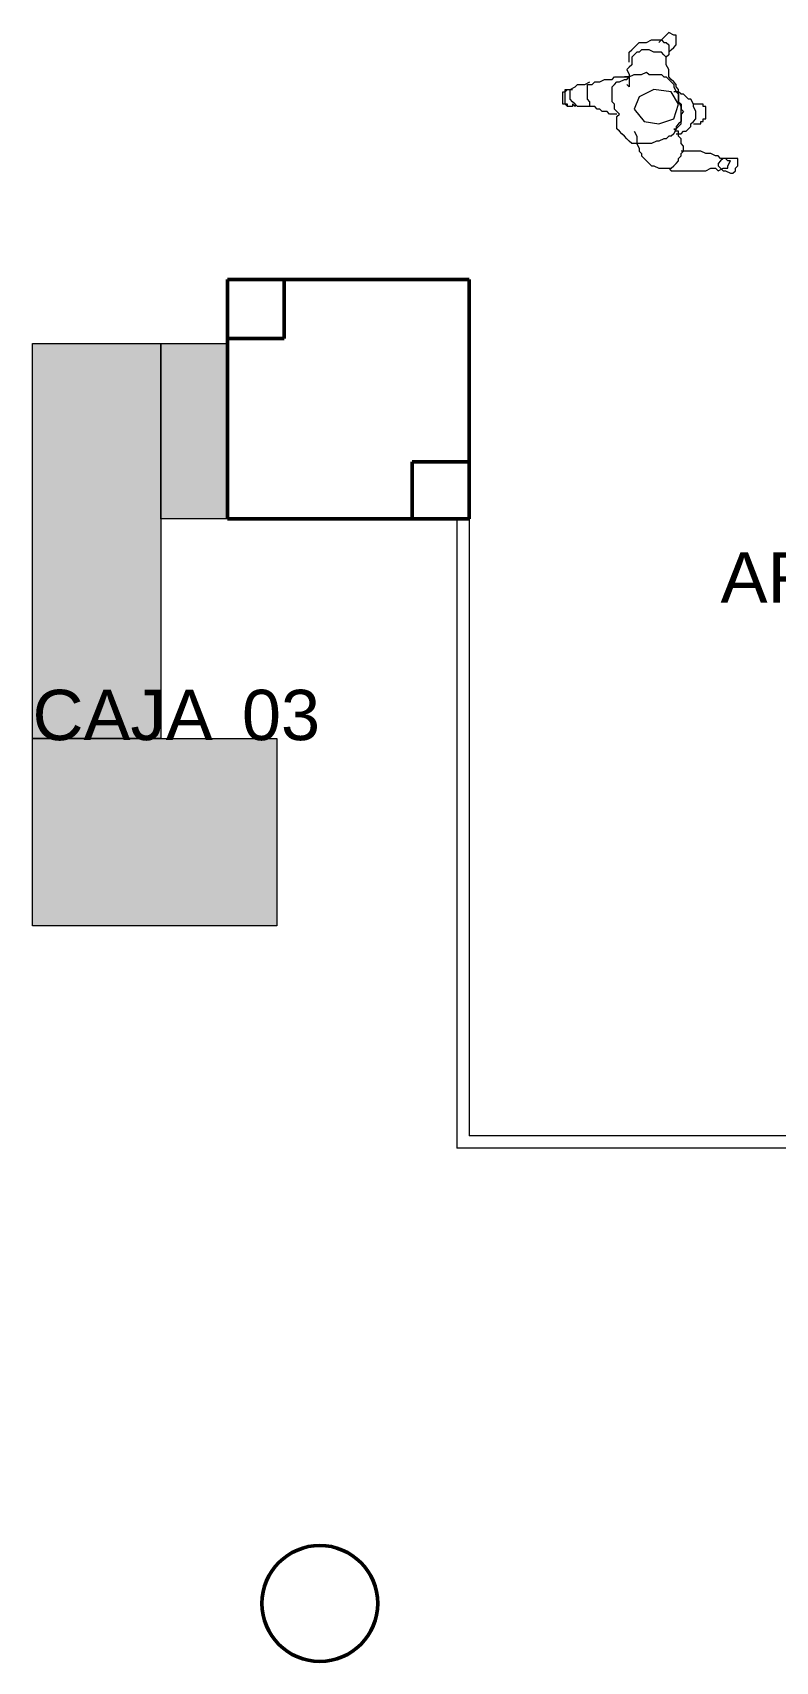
# Model space of a CAD drawing. Header units: millimetres. Extents: x 0.4 to 34.5, y 0.3 to 53.8.
# Drawn here: x 18.17 to 21.35, y 12.01 to 18.99 of the extents above; entities that cross this region are included whole.
import ezdxf

# ---------------------------------------------------------------- set-up
doc = ezdxf.new("R2010")
doc.units = ezdxf.units.MM
doc.header["$MEASUREMENT"] = 0
doc.layers.add('Layer 1', color=7, linetype='Continuous')

msp = doc.modelspace()

# ---------------------------------------------------------------- hatches: boundary and pattern name
at = {"layer": 'Layer 1', "true_color": 0xcccccc}
for points in [[(18.1651, 17.6589), (18.7155, 17.6589), (18.7155, 15.9655), (18.1651, 15.9655)], [(18.7155, 17.6589), (19.0013, 17.6589), (19.0013, 16.9075), (18.7155, 16.9075)], [(18.1651, 15.9655), (19.2129, 15.9655), (19.2129, 15.1611), (18.1651, 15.1611)]]:
    msp.add_hatch(color=254, dxfattribs=at).paths.add_polyline_path(points)

# ---------------------------------------------------------------- linework, layer by layer
at = {"layer": 'Layer 1', "lineweight": 0}
for points in [[(20.7264, 18.8654), (20.7264, 18.8866), (20.7264, 18.8972), (20.7264, 18.9078), (20.737, 18.9184), (20.7476, 18.929), (20.7581, 18.9395), (20.7687, 18.9501), (20.7793, 18.9501), (20.8005, 18.9501), (20.8217, 18.9607), (20.8428, 18.9607), (20.864, 18.9607), (20.8746, 18.9501), (20.8851, 18.9501), (20.8957, 18.9395), (20.8957, 18.9184), (20.8957, 18.8972), (20.8851, 18.8866)], [(20.8957, 18.9078), (20.9063, 18.9184), (20.9169, 18.929), (20.9275, 18.9395), (20.9275, 18.9501), (20.9275, 18.9607), (20.9275, 18.9819), (20.9169, 18.9819), (20.8957, 18.9924), (20.8851, 18.9819), (20.8746, 18.9713), (20.864, 18.9607), (20.8534, 18.9501)], [(20.7476, 18.5691), (20.7581, 18.5479), (20.7581, 18.5268), (20.7581, 18.5162), (20.7687, 18.495), (20.7687, 18.4844), (20.7793, 18.4738), (20.7793, 18.4632), (20.7899, 18.4527), (20.8005, 18.4421), (20.8111, 18.4315), (20.8217, 18.4209), (20.8323, 18.4209), (20.8534, 18.4104), (20.864, 18.4104), (20.8851, 18.4104), (20.9063, 18.4104), (20.9169, 18.4209), (20.9275, 18.4315), (20.9381, 18.4421), (20.9381, 18.4527), (20.9487, 18.4632), (20.9487, 18.4738), (20.9593, 18.4844), (20.9593, 18.5056), (20.9487, 18.5162), (20.9487, 18.5374), (20.9381, 18.5479), (20.9381, 18.5691), (20.9275, 18.5691), (20.9169, 18.5797), (20.9275, 18.5797), (20.9381, 18.5902), (20.9487, 18.6008), (20.9487, 18.6114), (20.9487, 18.622), (20.9487, 18.6432), (20.9487, 18.6644), (20.9487, 18.675), (20.9381, 18.6961), (20.9381, 18.7173), (20.9381, 18.7278), (20.9381, 18.749), (20.9275, 18.7596), (20.9275, 18.7702), (20.9169, 18.7808), (20.9063, 18.7914), (20.8957, 18.802), (20.8957, 18.8231), (20.8957, 18.8337), (20.8851, 18.8548), (20.8851, 18.876), (20.8851, 18.8866), (20.8746, 18.8972), (20.864, 18.9078), (20.8428, 18.9078), (20.8323, 18.9078), (20.8111, 18.9184), (20.8005, 18.9184), (20.7793, 18.9184), (20.7687, 18.9078), (20.7581, 18.9078), (20.7476, 18.8972), (20.737, 18.8866), (20.737, 18.8654), (20.737, 18.8548), (20.7264, 18.8443), (20.7158, 18.8337), (20.7264, 18.8125), (20.7264, 18.7914), (20.7264, 18.7808), (20.7264, 18.7596), (20.7158, 18.7702)], [(20.9275, 18.5797), (20.9169, 18.5585), (20.9063, 18.5479), (20.8957, 18.5479), (20.8851, 18.5374), (20.8746, 18.5374), (20.8534, 18.5268), (20.8428, 18.5268), (20.8217, 18.5162), (20.8005, 18.5162), (20.7899, 18.5162), (20.7687, 18.5162), (20.7476, 18.5162), (20.737, 18.5162), (20.7264, 18.5268), (20.7158, 18.5374), (20.7052, 18.5479), (20.6947, 18.5585), (20.6841, 18.5691), (20.6735, 18.5797), (20.6735, 18.6008), (20.6735, 18.6114), (20.6735, 18.6326), (20.6841, 18.6432), (20.6735, 18.6538), (20.6629, 18.6644), (20.6629, 18.6855), (20.6523, 18.6961), (20.6523, 18.7067), (20.6523, 18.7278), (20.6523, 18.7384), (20.6523, 18.7596), (20.6629, 18.7702), (20.6735, 18.7808), (20.6841, 18.7808), (20.7052, 18.7914), (20.7158, 18.7914), (20.7264, 18.802), (20.7476, 18.8125), (20.7581, 18.8125), (20.7793, 18.8125), (20.8005, 18.8231), (20.8111, 18.8125), (20.8323, 18.8125), (20.8428, 18.8125), (20.864, 18.8125), (20.8746, 18.802), (20.8851, 18.802), (20.8957, 18.7914), (20.9063, 18.7808), (20.9169, 18.7702), (20.9169, 18.7596), (20.9275, 18.7384), (20.9381, 18.7278), (20.9381, 18.7173), (20.9381, 18.6961), (20.9487, 18.6855), (20.9487, 18.6644), (20.9593, 18.6538), (20.9487, 18.6432), (20.9487, 18.622), (20.9487, 18.6114), (20.9381, 18.6008), (20.9275, 18.5902), (20.9275, 18.5797)], [(20.4936, 18.6855), (20.4936, 18.675), (20.483, 18.6855), (20.483, 18.675), (20.4724, 18.675), (20.4618, 18.675), (20.4512, 18.6855), (20.4406, 18.6855), (20.4406, 18.6961), (20.4406, 18.7067), (20.4406, 18.7173), (20.4406, 18.7278), (20.4406, 18.7384), (20.4512, 18.7384), (20.4512, 18.749), (20.4618, 18.749), (20.4724, 18.749), (20.483, 18.749)], [(20.4724, 18.675), (20.4618, 18.675), (20.4618, 18.6855), (20.4512, 18.6855), (20.4512, 18.6961), (20.4512, 18.7067), (20.4512, 18.7173), (20.4512, 18.7278), (20.4512, 18.7384), (20.4618, 18.749), (20.4724, 18.749), (20.483, 18.749)], [(20.5677, 18.675), (20.5465, 18.675), (20.5253, 18.675), (20.5147, 18.675), (20.5041, 18.675), (20.4936, 18.6855), (20.483, 18.6961), (20.4724, 18.7067), (20.4724, 18.7278), (20.4724, 18.7384), (20.4724, 18.749), (20.4936, 18.7596), (20.5041, 18.7702), (20.5253, 18.7702), (20.5359, 18.7702), (20.5571, 18.7808)], [(20.8323, 18.749), (20.7687, 18.7173), (20.7476, 18.6644), (20.7899, 18.6114), (20.8534, 18.6008), (20.9169, 18.622), (20.9381, 18.6855), (20.9063, 18.7384), (20.8323, 18.749)], [(20.9275, 18.5585), (20.9487, 18.5585), (20.9593, 18.5691), (20.9698, 18.5691), (20.9804, 18.5797), (20.991, 18.5902), (20.991, 18.6008), (21.0016, 18.6114), (21.0122, 18.622), (21.0122, 18.6432), (21.0122, 18.6538), (21.0016, 18.675), (21.0016, 18.6855), (20.991, 18.7067), (20.9804, 18.7067), (20.9698, 18.7173), (20.9593, 18.7278), (20.9487, 18.7278), (20.9381, 18.7384), (20.9169, 18.7384)], [(21.0016, 18.6008), (21.0016, 18.6008), (21.0122, 18.6008), (21.0227, 18.6008), (21.0333, 18.6008), (21.0333, 18.6114), (21.0439, 18.6114), (21.0439, 18.622), (21.0545, 18.622), (21.0545, 18.6326), (21.0545, 18.6432), (21.0545, 18.6538), (21.0545, 18.6644), (21.0545, 18.675), (21.0439, 18.675), (21.0439, 18.6855), (21.0333, 18.6855), (21.0227, 18.6855), (21.0122, 18.6855), (21.0016, 18.6855)], [(20.8746, 18.4104), (20.8957, 18.4104), (20.9063, 18.3998), (20.9169, 18.3998), (20.9381, 18.3998), (20.9487, 18.3998), (20.9698, 18.3998), (20.9804, 18.3998), (21.0016, 18.3998), (21.0227, 18.3998), (21.0439, 18.3998), (21.0545, 18.3998), (21.0757, 18.4104), (21.0969, 18.4104), (21.1074, 18.3998), (21.1286, 18.4104), (21.1497, 18.4104), (21.1497, 18.4209), (21.1603, 18.4421), (21.1497, 18.4421), (21.1392, 18.4527), (21.118, 18.4527), (21.1074, 18.4632), (21.0969, 18.4632), (21.0757, 18.4738), (21.0651, 18.4738), (21.0545, 18.4738), (21.0333, 18.4844), (21.0227, 18.4844), (21.0016, 18.4844), (20.991, 18.4844), (20.9698, 18.4844), (20.9487, 18.4844)], [(21.1286, 18.4527), (21.118, 18.4421), (21.1074, 18.4315), (21.1074, 18.4209), (21.118, 18.4104), (21.1286, 18.3998), (21.1392, 18.3998), (21.1603, 18.3892), (21.1709, 18.3892), (21.1815, 18.3998), (21.1815, 18.4104), (21.1921, 18.4209), (21.1921, 18.4421), (21.1921, 18.4527), (21.1815, 18.4527), (21.1603, 18.4527), (21.1392, 18.4527)], [(18.1651, 17.6589), (18.7155, 17.6589), (18.7155, 15.9655), (18.1651, 15.9655), (18.1651, 17.6589)], [(18.7155, 17.6589), (19.0013, 17.6589), (19.0013, 16.9075), (18.7155, 16.9075), (18.7155, 17.6589)], [(18.1651, 15.9655), (19.2129, 15.9655), (19.2129, 15.1611), (18.1651, 15.1611), (18.1651, 15.9655)]]:
    msp.add_lwpolyline(points, dxfattribs=at)
at = {"layer": 'Layer 1', "color": 7, "lineweight": 5, "true_color": 0xffffff}
for points in [[(20.7264, 18.8654), (20.7264, 18.8866), (20.7264, 18.8972), (20.7264, 18.9078), (20.737, 18.9184), (20.7476, 18.929), (20.7581, 18.9395), (20.7687, 18.9501), (20.7793, 18.9501), (20.8005, 18.9501), (20.8217, 18.9607), (20.8428, 18.9607), (20.864, 18.9607), (20.8746, 18.9501), (20.8851, 18.9501), (20.8957, 18.9395), (20.8957, 18.9184), (20.8957, 18.8972), (20.8851, 18.8866)], [(20.8957, 18.9078), (20.9063, 18.9184), (20.9169, 18.929), (20.9275, 18.9395), (20.9275, 18.9501), (20.9275, 18.9607), (20.9275, 18.9819), (20.9169, 18.9819), (20.8957, 18.9924), (20.8851, 18.9819), (20.8746, 18.9713), (20.864, 18.9607), (20.8534, 18.9501)], [(20.7476, 18.5691), (20.7581, 18.5479), (20.7581, 18.5268), (20.7581, 18.5162), (20.7687, 18.495), (20.7687, 18.4844), (20.7793, 18.4738), (20.7793, 18.4632), (20.7899, 18.4527), (20.8005, 18.4421), (20.8111, 18.4315), (20.8217, 18.4209), (20.8323, 18.4209), (20.8534, 18.4104), (20.864, 18.4104), (20.8851, 18.4104), (20.9063, 18.4104), (20.9169, 18.4209), (20.9275, 18.4315), (20.9381, 18.4421), (20.9381, 18.4527), (20.9487, 18.4632), (20.9487, 18.4738), (20.9593, 18.4844), (20.9593, 18.5056), (20.9487, 18.5162), (20.9487, 18.5374), (20.9381, 18.5479), (20.9381, 18.5691), (20.9275, 18.5691), (20.9169, 18.5797), (20.9275, 18.5797), (20.9381, 18.5902), (20.9487, 18.6008), (20.9487, 18.6114), (20.9487, 18.622), (20.9487, 18.6432), (20.9487, 18.6644), (20.9487, 18.675), (20.9381, 18.6961), (20.9381, 18.7173), (20.9381, 18.7278), (20.9381, 18.749), (20.9275, 18.7596), (20.9275, 18.7702), (20.9169, 18.7808), (20.9063, 18.7914), (20.8957, 18.802), (20.8957, 18.8231), (20.8957, 18.8337), (20.8851, 18.8548), (20.8851, 18.876), (20.8851, 18.8866), (20.8746, 18.8972), (20.864, 18.9078), (20.8428, 18.9078), (20.8323, 18.9078), (20.8111, 18.9184), (20.8005, 18.9184), (20.7793, 18.9184), (20.7687, 18.9078), (20.7581, 18.9078), (20.7476, 18.8972), (20.737, 18.8866), (20.737, 18.8654), (20.737, 18.8548), (20.7264, 18.8443), (20.7158, 18.8337), (20.7264, 18.8125), (20.7264, 18.7914), (20.7264, 18.7808), (20.7264, 18.7596), (20.7158, 18.7702)], [(20.9275, 18.5797), (20.9169, 18.5585), (20.9063, 18.5479), (20.8957, 18.5479), (20.8851, 18.5374), (20.8746, 18.5374), (20.8534, 18.5268), (20.8428, 18.5268), (20.8217, 18.5162), (20.8005, 18.5162), (20.7899, 18.5162), (20.7687, 18.5162), (20.7476, 18.5162), (20.737, 18.5162), (20.7264, 18.5268), (20.7158, 18.5374), (20.7052, 18.5479), (20.6947, 18.5585), (20.6841, 18.5691), (20.6735, 18.5797), (20.6735, 18.6008), (20.6735, 18.6114), (20.6735, 18.6326), (20.6841, 18.6432), (20.6735, 18.6538), (20.6629, 18.6644), (20.6629, 18.6855), (20.6523, 18.6961), (20.6523, 18.7067), (20.6523, 18.7278), (20.6523, 18.7384), (20.6523, 18.7596), (20.6629, 18.7702), (20.6735, 18.7808), (20.6841, 18.7808), (20.7052, 18.7914), (20.7158, 18.7914), (20.7264, 18.802), (20.7476, 18.8125), (20.7581, 18.8125), (20.7793, 18.8125), (20.8005, 18.8231), (20.8111, 18.8125), (20.8323, 18.8125), (20.8428, 18.8125), (20.864, 18.8125), (20.8746, 18.802), (20.8851, 18.802), (20.8957, 18.7914), (20.9063, 18.7808), (20.9169, 18.7702), (20.9169, 18.7596), (20.9275, 18.7384), (20.9381, 18.7278), (20.9381, 18.7173), (20.9381, 18.6961), (20.9487, 18.6855), (20.9487, 18.6644), (20.9593, 18.6538), (20.9487, 18.6432), (20.9487, 18.622), (20.9487, 18.6114), (20.9381, 18.6008), (20.9275, 18.5902), (20.9275, 18.5797)], [(20.4936, 18.6855), (20.4936, 18.675), (20.483, 18.6855), (20.483, 18.675), (20.4724, 18.675), (20.4618, 18.675), (20.4512, 18.6855), (20.4406, 18.6855), (20.4406, 18.6961), (20.4406, 18.7067), (20.4406, 18.7173), (20.4406, 18.7278), (20.4406, 18.7384), (20.4512, 18.7384), (20.4512, 18.749), (20.4618, 18.749), (20.4724, 18.749), (20.483, 18.749)], [(20.4724, 18.675), (20.4618, 18.675), (20.4618, 18.6855), (20.4512, 18.6855), (20.4512, 18.6961), (20.4512, 18.7067), (20.4512, 18.7173), (20.4512, 18.7278), (20.4512, 18.7384), (20.4618, 18.749), (20.4724, 18.749), (20.483, 18.749)], [(20.5677, 18.675), (20.5465, 18.675), (20.5253, 18.675), (20.5147, 18.675), (20.5041, 18.675), (20.4936, 18.6855), (20.483, 18.6961), (20.4724, 18.7067), (20.4724, 18.7278), (20.4724, 18.7384), (20.4724, 18.749), (20.4936, 18.7596), (20.5041, 18.7702), (20.5253, 18.7702), (20.5359, 18.7702), (20.5571, 18.7808)], [(20.8323, 18.749), (20.7687, 18.7173), (20.7476, 18.6644), (20.7899, 18.6114), (20.8534, 18.6008), (20.9169, 18.622), (20.9381, 18.6855), (20.9063, 18.7384), (20.8323, 18.749)], [(20.9275, 18.5585), (20.9487, 18.5585), (20.9593, 18.5691), (20.9698, 18.5691), (20.9804, 18.5797), (20.991, 18.5902), (20.991, 18.6008), (21.0016, 18.6114), (21.0122, 18.622), (21.0122, 18.6432), (21.0122, 18.6538), (21.0016, 18.675), (21.0016, 18.6855), (20.991, 18.7067), (20.9804, 18.7067), (20.9698, 18.7173), (20.9593, 18.7278), (20.9487, 18.7278), (20.9381, 18.7384), (20.9169, 18.7384)], [(21.0016, 18.6008), (21.0016, 18.6008), (21.0122, 18.6008), (21.0227, 18.6008), (21.0333, 18.6008), (21.0333, 18.6114), (21.0439, 18.6114), (21.0439, 18.622), (21.0545, 18.622), (21.0545, 18.6326), (21.0545, 18.6432), (21.0545, 18.6538), (21.0545, 18.6644), (21.0545, 18.675), (21.0439, 18.675), (21.0439, 18.6855), (21.0333, 18.6855), (21.0227, 18.6855), (21.0122, 18.6855), (21.0016, 18.6855)], [(20.8746, 18.4104), (20.8957, 18.4104), (20.9063, 18.3998), (20.9169, 18.3998), (20.9381, 18.3998), (20.9487, 18.3998), (20.9698, 18.3998), (20.9804, 18.3998), (21.0016, 18.3998), (21.0227, 18.3998), (21.0439, 18.3998), (21.0545, 18.3998), (21.0757, 18.4104), (21.0969, 18.4104), (21.1074, 18.3998), (21.1286, 18.4104), (21.1497, 18.4104), (21.1497, 18.4209), (21.1603, 18.4421), (21.1497, 18.4421), (21.1392, 18.4527), (21.118, 18.4527), (21.1074, 18.4632), (21.0969, 18.4632), (21.0757, 18.4738), (21.0651, 18.4738), (21.0545, 18.4738), (21.0333, 18.4844), (21.0227, 18.4844), (21.0016, 18.4844), (20.991, 18.4844), (20.9698, 18.4844), (20.9487, 18.4844)], [(21.1286, 18.4527), (21.118, 18.4421), (21.1074, 18.4315), (21.1074, 18.4209), (21.118, 18.4104), (21.1286, 18.3998), (21.1392, 18.3998), (21.1603, 18.3892), (21.1709, 18.3892), (21.1815, 18.3998), (21.1815, 18.4104), (21.1921, 18.4209), (21.1921, 18.4421), (21.1921, 18.4527), (21.1815, 18.4527), (21.1603, 18.4527), (21.1392, 18.4527)], [(20.0385, 17.1509), (19.8691, 17.1509)], [(19.9856, 16.9075), (19.9856, 14.2086)], [(20.0385, 16.9075), (20.0385, 14.2615)], [(25.4679, 14.2615), (20.0385, 14.2615)], [(25.4679, 14.2086), (19.9856, 14.2086)]]:
    msp.add_lwpolyline(points, dxfattribs=at)
at = {"layer": 'Layer 1', "color": 7, "lineweight": 50, "true_color": 0xffffff}
for points in [[(20.0385, 17.9341), (19.0013, 17.9341)], [(19.0013, 17.9341), (19.0013, 16.9075)], [(19.2447, 17.9341), (19.0013, 17.9341)], [(19.0013, 17.9341), (19.0013, 17.6801)], [(19.2447, 17.6801), (19.2447, 17.9341)], [(20.0385, 16.9075), (20.0385, 17.9341)], [(19.0013, 17.6801), (19.2447, 17.6801)], [(20.0385, 17.1509), (19.795, 17.1509)], [(19.795, 17.1509), (19.795, 16.9075)], [(20.0385, 16.9075), (20.0385, 17.1509)], [(19.0013, 16.9075), (20.0385, 16.9075)], [(19.795, 16.9075), (20.0385, 16.9075)]]:
    msp.add_lwpolyline(points, dxfattribs=at)
at = {"layer": 'Layer 1', "color": 96, "lineweight": 5, "true_color": 0x008000}
for points in [[(18.1651, 17.6589), (18.7155, 17.6589), (18.7155, 15.9655), (18.1651, 15.9655), (18.1651, 17.6589)], [(18.7155, 17.6589), (19.0013, 17.6589), (19.0013, 16.9075), (18.7155, 16.9075), (18.7155, 17.6589)], [(18.1651, 15.9655), (19.2129, 15.9655), (19.2129, 15.1611), (18.1651, 15.1611), (18.1651, 15.9655)]]:
    msp.add_lwpolyline(points, dxfattribs=at)
at = {"layer": 'Layer 1', "lineweight": 0}
for points, knots in [([(20.6735, 18.6432), (20.6735, 18.6432), (20.6629, 18.6432), (20.6629, 18.6432), (20.6629, 18.6432), (20.6523, 18.6432), (20.6523, 18.6432), (20.6523, 18.6432), (20.6417, 18.6432), (20.6417, 18.6432), (20.6417, 18.6432), (20.6311, 18.6538), (20.6311, 18.6538), (20.6311, 18.6538), (20.61, 18.6538), (20.61, 18.6538), (20.61, 18.6538), (20.5994, 18.6644), (20.5994, 18.6644), (20.5994, 18.6644), (20.5888, 18.6644), (20.5888, 18.6644), (20.5888, 18.6644), (20.5782, 18.675), (20.5782, 18.675), (20.5782, 18.675), (20.5571, 18.675), (20.5571, 18.675), (20.5571, 18.675), (20.5571, 18.6961), (20.5571, 18.6961), (20.5571, 18.6961), (20.5465, 18.7067), (20.5465, 18.7067), (20.5465, 18.7067), (20.5465, 18.7173), (20.5465, 18.7173), (20.5465, 18.7173), (20.5465, 18.7384), (20.5465, 18.7384), (20.5465, 18.7384), (20.5465, 18.749), (20.5465, 18.749), (20.5465, 18.749), (20.5465, 18.7702), (20.5465, 18.7702), (20.5465, 18.7702), (20.5677, 18.7702), (20.5677, 18.7702), (20.5677, 18.7702), (20.5782, 18.7808), (20.5782, 18.7808), (20.5782, 18.7808), (20.5994, 18.7808), (20.5994, 18.7808), (20.5994, 18.7808), (20.6206, 18.7914), (20.6206, 18.7914), (20.6206, 18.7914), (20.6311, 18.7914), (20.6311, 18.7914), (20.6311, 18.7914), (20.6523, 18.7914), (20.6523, 18.7914), (20.6523, 18.7914), (20.6629, 18.802), (20.6629, 18.802), (20.6629, 18.802), (20.6841, 18.802), (20.6841, 18.802), (20.6841, 18.802), (20.7052, 18.802), (20.7052, 18.802), (20.7052, 18.802), (20.7264, 18.802), (20.7264, 18.802), (20.7264, 18.802), (20.7052, 18.802), (20.7052, 18.802)], [0, 0, 0, 0, 1, 1, 1, 2, 2, 2, 3, 3, 3, 4, 4, 4, 5, 5, 5, 6, 6, 6, 7, 7, 7, 8, 8, 8, 9, 9, 9, 10, 10, 10, 11, 11, 11, 12, 12, 12, 13, 13, 13, 14, 14, 14, 15, 15, 15, 16, 16, 16, 17, 17, 17, 18, 18, 18, 19, 19, 19, 20, 20, 20, 21, 21, 21, 22, 22, 22, 23, 23, 23, 24, 24, 24, 25, 25, 25, 26, 26, 26, 26]), ([(19.6468, 12.2559), (19.6468, 12.3923), (19.5346, 12.5046), (19.3981, 12.5046), (19.2617, 12.5046), (19.1494, 12.3923), (19.1494, 12.2559), (19.1494, 12.1195), (19.2617, 12.0072), (19.3981, 12.0072), (19.5346, 12.0072), (19.6468, 12.1195), (19.6468, 12.2559)], [0, 0, 0, 0, 1, 1, 1, 2, 2, 2, 3, 3, 3, 4, 4, 4, 4])]:
    msp.add_open_spline(points, degree=3, knots=knots, dxfattribs=at)
at = {"layer": 'Layer 1', "color": 7, "lineweight": 5, "true_color": 0xffffff}
msp.add_open_spline([(20.6735, 18.6432), (20.6735, 18.6432), (20.6629, 18.6432), (20.6629, 18.6432), (20.6629, 18.6432), (20.6523, 18.6432), (20.6523, 18.6432), (20.6523, 18.6432), (20.6417, 18.6432), (20.6417, 18.6432), (20.6417, 18.6432), (20.6311, 18.6538), (20.6311, 18.6538), (20.6311, 18.6538), (20.61, 18.6538), (20.61, 18.6538), (20.61, 18.6538), (20.5994, 18.6644), (20.5994, 18.6644), (20.5994, 18.6644), (20.5888, 18.6644), (20.5888, 18.6644), (20.5888, 18.6644), (20.5782, 18.675), (20.5782, 18.675), (20.5782, 18.675), (20.5571, 18.675), (20.5571, 18.675), (20.5571, 18.675), (20.5571, 18.6961), (20.5571, 18.6961), (20.5571, 18.6961), (20.5465, 18.7067), (20.5465, 18.7067), (20.5465, 18.7067), (20.5465, 18.7173), (20.5465, 18.7173), (20.5465, 18.7173), (20.5465, 18.7384), (20.5465, 18.7384), (20.5465, 18.7384), (20.5465, 18.749), (20.5465, 18.749), (20.5465, 18.749), (20.5465, 18.7702), (20.5465, 18.7702), (20.5465, 18.7702), (20.5677, 18.7702), (20.5677, 18.7702), (20.5677, 18.7702), (20.5782, 18.7808), (20.5782, 18.7808), (20.5782, 18.7808), (20.5994, 18.7808), (20.5994, 18.7808), (20.5994, 18.7808), (20.6206, 18.7914), (20.6206, 18.7914), (20.6206, 18.7914), (20.6311, 18.7914), (20.6311, 18.7914), (20.6311, 18.7914), (20.6523, 18.7914), (20.6523, 18.7914), (20.6523, 18.7914), (20.6629, 18.802), (20.6629, 18.802), (20.6629, 18.802), (20.6841, 18.802), (20.6841, 18.802), (20.6841, 18.802), (20.7052, 18.802), (20.7052, 18.802), (20.7052, 18.802), (20.7264, 18.802), (20.7264, 18.802), (20.7264, 18.802), (20.7052, 18.802), (20.7052, 18.802)], degree=3, knots=[0, 0, 0, 0, 1, 1, 1, 2, 2, 2, 3, 3, 3, 4, 4, 4, 5, 5, 5, 6, 6, 6, 7, 7, 7, 8, 8, 8, 9, 9, 9, 10, 10, 10, 11, 11, 11, 12, 12, 12, 13, 13, 13, 14, 14, 14, 15, 15, 15, 16, 16, 16, 17, 17, 17, 18, 18, 18, 19, 19, 19, 20, 20, 20, 21, 21, 21, 22, 22, 22, 23, 23, 23, 24, 24, 24, 25, 25, 25, 26, 26, 26, 26], dxfattribs=at)
at = {"layer": 'Layer 1', "color": 7, "lineweight": 50, "true_color": 0xffffff}
msp.add_open_spline([(19.6468, 12.2559), (19.6468, 12.3923), (19.5346, 12.5046), (19.3981, 12.5046), (19.2617, 12.5046), (19.1494, 12.3923), (19.1494, 12.2559), (19.1494, 12.1195), (19.2617, 12.0072), (19.3981, 12.0072), (19.5346, 12.0072), (19.6468, 12.1195), (19.6468, 12.2559)], degree=3, knots=[0, 0, 0, 0, 1, 1, 1, 2, 2, 2, 3, 3, 3, 4, 4, 4, 4], dxfattribs=at)

# ---------------------------------------------------------------- texts
at = {"layer": 'Layer 1', "color": 7, "true_color": 0xffffff, "char_height": 0.215907, "attachment_point": 7}
for s, insert in [('\\fArial|b0|i0|c0|p34;\\W1.00379;AREA', (21.118, 16.5477)), ('\\fArial|b0|i0|c0|p34;\\W1.00339;CAJA', (18.1651, 15.955)), ('\\fArial|b0|i0|c0|p34;\\W1; 03', (18.98, 15.955))]:
    msp.add_mtext(s, dxfattribs=dict(at, insert=insert))

doc.saveas('drawing.dxf')
